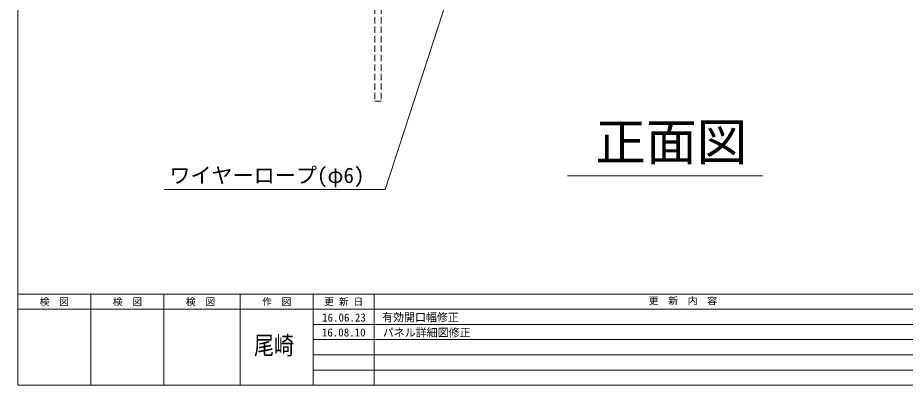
# Model space of a CAD drawing. Units: millimetres, scale not verified. Extents: x -9305 to 9305, y -6415 to 6415.
# Drawn here: x -9305 to -2571, y -6415 to -3622 of the extents above; entities that cross this region are included whole.
import ezdxf
from ezdxf.enums import TextEntityAlignment as Align

# ---------------------------------------------------------------- set-up
doc = ezdxf.new("R2010")
doc.units = ezdxf.units.MM
doc.header["$LTSCALE"] = 40
doc.linetypes.add('DASHED1', pattern=[1.8, 1.2, -0.6])
for name, color, linetype, lineweight in [('0-0_0', 7, 'Continuous', 9), ('0-4_CLG-45', 7, 'Continuous', 9), ('0-8_TEXT', 7, 'Continuous', 9), ('0-B_図面枠', 7, 'Continuous', 9)]:
    doc.layers.add(name, color=color, linetype=linetype, lineweight=lineweight)
doc.styles.add('ＭＳ ゴシック', font='')
doc.styles.get('ＭＳ ゴシック').set_extended_font_data('MS Gothic')

msp = doc.modelspace()

# ---------------------------------------------------------------- linework, layer by layer
at = {"layer": '0-0_0'}
msp.add_line((-9304.61, 6414.98), (-9304.61, -6414.98), dxfattribs=at)
at = {"layer": '0-4_CLG-45', "linetype": 'DASHED1'}
for p, q in [((-6595.78, -3257.28), (-6595.78, -4257.28)), ((-6547.18, -3257.28), (-6547.18, -4257.28)), ((-6595.78, -4257.28), (-6547.18, -4257.28))]:
    msp.add_line(p, q, dxfattribs=at)
at = {"layer": '0-8_TEXT'}
for p, q in [((-5963.86, -3221.45), (-6516.73, -4928.08)), ((-5134.22, -4823.58), (-3653.36, -4823.58)), ((-8194.47, -4928.08), (-6516.73, -4928.08))]:
    msp.add_line(p, q, dxfattribs=at)
at = {"layer": '0-B_図面枠'}
for p, q in [((-9304.61, -5721.47), (9304.61, -5721.47)), ((-8749.8, -5721.47), (-8749.8, -6414.98)), ((-8194.99, -5721.47), (-8194.99, -6414.98)), ((-7617.06, -5721.47), (-7617.06, -6414.98)), ((-7062.26, -5721.47), (-7062.26, -6414.98)), ((-6599.91, -5721.47), (-6599.91, -6414.98)), ((-9304.61, -5837.05), (-1930.27, -5837.05)), ((-7062.26, -5952.64), (-1930.27, -5952.64)), ((-7062.26, -6068.22), (-1930.27, -6068.22)), ((-7062.26, -6183.81), (-1930.27, -6183.81)), ((-7062.26, -6299.39), (-1930.27, -6299.39))]:
    msp.add_line(p, q, dxfattribs=at)
msp.add_lwpolyline([(-9304.61, -6414.98), (9304.61, -6414.98), (9304.61, 6414.98), (-9304.61, 6414.98)], dxfattribs=at)

# ---------------------------------------------------------------- texts
at = {"layer": '0-8_TEXT', "style": 'ＭＳ ゴシック'}
for s, height, p in [('正面図', 281.5, (-4921.74, -4790.85)), ('ワイヤーロープ(φ6)', 117.3, (-8154.42, -4913.36))]:
    msp.add_text(s, height=height, dxfattribs=at).set_placement(p, align=Align.BOTTOM_LEFT)
at = {"layer": '0-B_図面枠', "style": 'ＭＳ ゴシック'}
for s, height, p in [('検\u3000図', 54.23, (-9138.16, -5823.64)), ('検\u3000図', 54.23, (-8583.36, -5823.64)), ('検\u3000図', 54.23, (-8028.55, -5823.64)), ('作\u3000図', 54.23, (-7450.62, -5823.64)), ('更 新 日', 54.23, (-6979.03, -5823.64)), ('更\u3000新\u3000内\u3000容', 54.23, (-4516.95, -5816.54)), ('16.06.23', 61, (-6995.38, -5949.01)), ('有効開口幅修正', 61, (-6540.64, -5947.33)), ('16.08.10', 61, (-6997.22, -6062.32)), ('パネル詳細図修正', 61, (-6534.72, -6063.54))]:
    msp.add_text(s, height=height, dxfattribs=at).set_placement(p, align=Align.BOTTOM_LEFT)
at = {"layer": '0-B_図面枠', "style": 'ＭＳ ゴシック', "width": 0.8}
msp.add_text('尾崎', height=139.4, dxfattribs=at).set_placement((-7512.51, -6223.1), align=Align.BOTTOM_LEFT)

doc.saveas('drawing.dxf')
